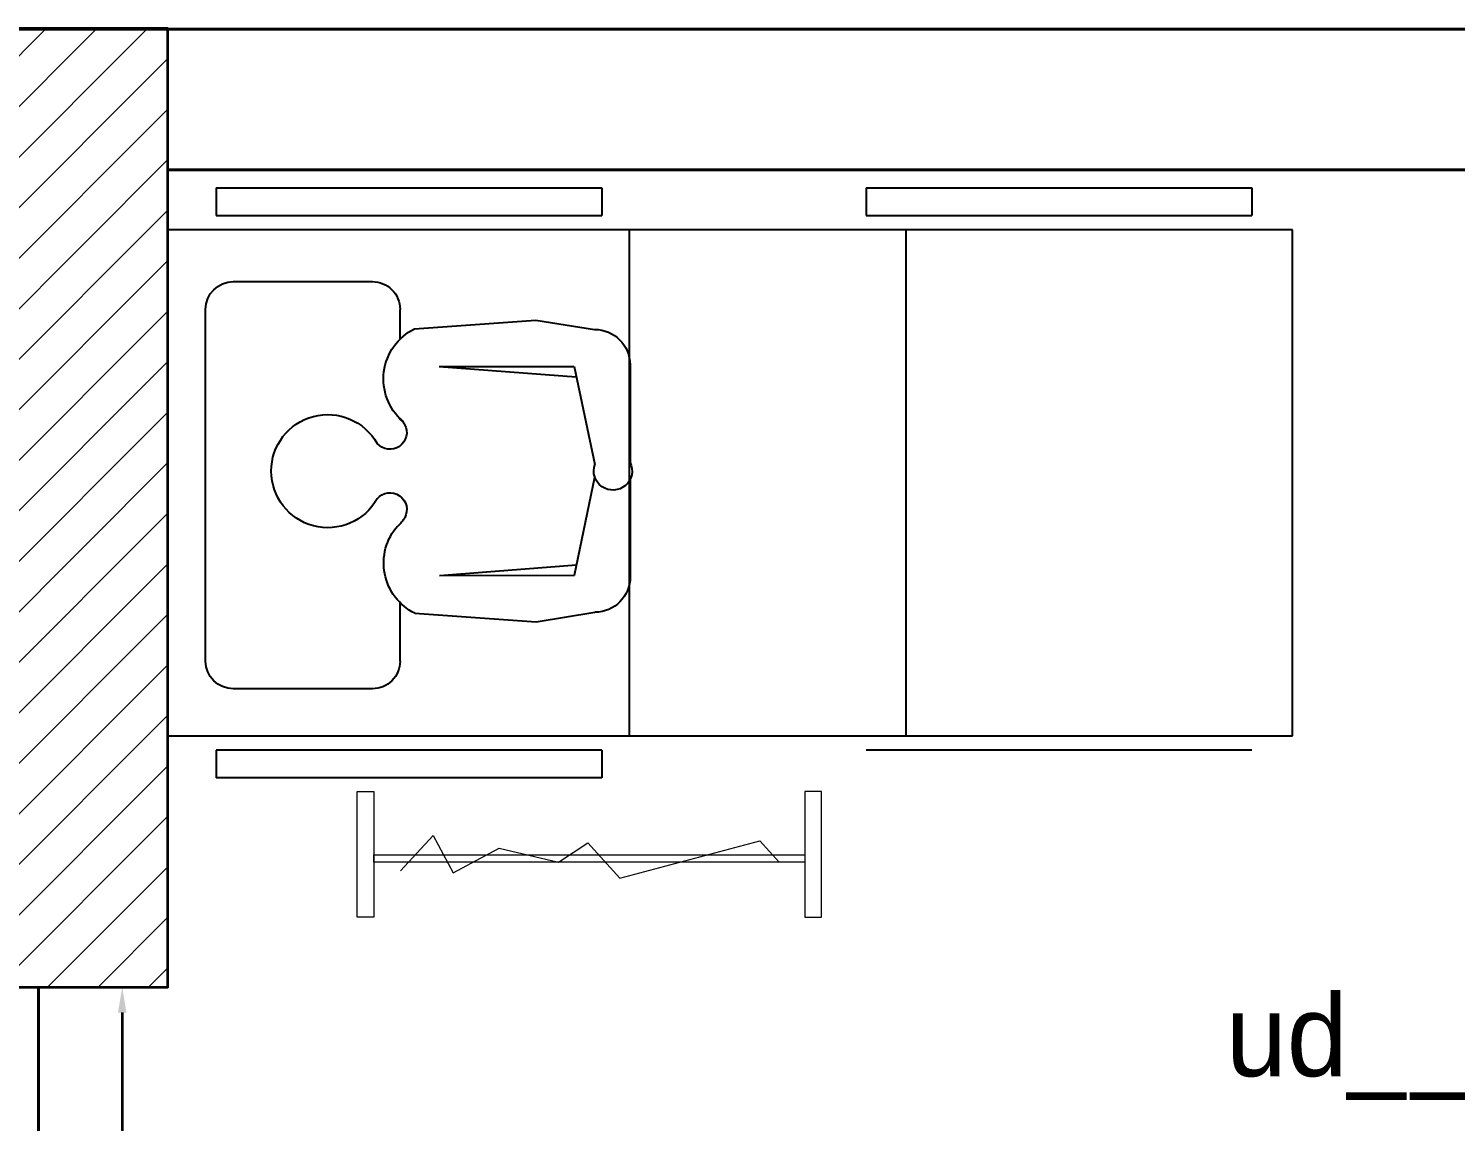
# Model space of a CAD drawing. Header units: inches. Extents: x 3955 to 4125, y 4886 to 4983.
# Drawn here: x 4042.075 to 4044.613, y 4936.523 to 4938.466 of the extents above; entities that cross this region are included whole.
import ezdxf

# ---------------------------------------------------------------- set-up
doc = ezdxf.new("R2010")
doc.units = ezdxf.units.IN
doc.header["$MEASUREMENT"] = 0
doc.linetypes.add('ACAD_ISO03W100', pattern=[30, 12, -18])
doc.layers.get('0').update_dxf_attribs({"lineweight": 35})
doc.layers.get('Defpoints').update_dxf_attribs({"lineweight": 25})
for name, color, linetype, lineweight in [('Column(S)', 24, 'Continuous', 35), ('DIM', 6, 'Continuous', 20), ('DIM IN', 12, 'Continuous', 15), ('HA', 252, 'Continuous', 18), ('hatch col(S)', 45, 'Continuous', 15), ('TEXT', 152, 'Continuous', 30), ('walls', 7, 'Continuous', 40)]:
    doc.layers.add(name, color=color, linetype=linetype, lineweight=lineweight)
doc.layers.add('UMG-ML', color=251, linetype='Continuous')
doc.styles.add('SOSA', font='sosa.shx')
doc.styles.get("Standard").update_dxf_attribs({"font": 'arial.ttf'})
doc.dimstyles.get("Standard").update_dxf_attribs({"dimtxt": 0.18, "dimasz": 0.18, "dimexe": 0.18, "dimexo": 0.0625, "dimgap": 0.09, "dimtad": 0, "dimtih": 1, "dimtoh": 1, "dimdec": 4, "dimzin": 0, "dimdsep": 46, "dimtxsty": 'Standard', "dimcen": 0.09, "dimadec": 0, "dimazin": 0, "dimtfac": 1, "dimtdec": 4, "dimtofl": 0, "dimtmove": 0, "dimatfit": 3, "dimfxl": 1, "dimtolj": 1, "dimtzin": 0, "dimarcsym": 0})

# ---------------------------------------------------------------- blocks, each defined once
blk = doc.blocks.new('d33dd3')
at = {"layer": 'UMG-ML'}
for p, q in [((-0.2736, -0.6875, 0), (-0.2736, 1.3125, 0)), ((-0.2736, 1.3125, 0), (0.6264, 1.3125, 0)), ((0.6264, 1.3125, 0), (0.6264, -0.6875, 0)), ((0.4933, 1.2456, 0), (-0.132, 1.2456, 0)), ((-0.3478, 1.2266, 0), (-0.3478, 0.5408, 0)), ((-0.3478, 1.2266, 0), (-0.2986, 1.2266, 0)), ((-0.2986, 1.2266, 0), (-0.2986, 0.5408, 0)), ((0.6514, 1.2266, 0), (0.7006, 1.2266, 0)), ((0.6514, 0.5408, 0), (0.6514, 1.2266, 0)), ((0.7006, 0.5408, 0), (0.7006, 1.2266, 0)), ((-0.1813, 1.1964, 0), (-0.1813, 0.949, 0)), ((0.5425, 0.949, 0), (0.5425, 1.1964, 0)), ((-0.079, 0.8998, 0), (-0.132, 0.8998, 0)), ((0.4933, 0.8998, 0), (0.3893, 0.8998, 0)), ((-0.0974, 0.8741, 0), (-0.1129, 0.6585, 0)), ((0.4083, 0.8735, 0), (0.4233, 0.6578, 0)), ((-0.0303, 0.83, 0), (-0.0306, 0.5902, 0)), ((-0.0303, 0.83, 0), (-0.0123, 0.5863, 0)), ((0.341, 0.8296, 0), (0.3224, 0.5859, 0)), ((0.341, 0.8296, 0), (0.3407, 0.5898, 0)), ((-0.1129, 0.6585, 0), (-0.0964, 0.5537, 0)), ((0.4233, 0.6578, 0), (0.4065, 0.5531, 0)), ((-0.0306, 0.5902, 0), (0.1437, 0.5533, 0)), ((0.3407, 0.5898, 0), (0.1666, 0.5534, 0)), ((-0.3478, 0.5408, 0), (-0.2986, 0.5408, 0)), ((0.6514, 0.5408, 0), (0.7006, 0.5408, 0)), ((-0.2736, 0.4921, 0), (0.6264, 0.4921, 0)), ((-0.0336, 0.4908, 0), (0.1403, 0.4906, 0)), ((0.1701, 0.4905, 0), (0.3435, 0.4903, 0)), ((-0.3478, 0.0708), (-0.3478, -0.615, 0)), ((-0.3478, 0.0708), (-0.2986, 0.0708)), ((-0.2986, 0.0708), (-0.2986, -0.615, 0)), ((0.6514, -0.615, 0), (0.6514, 0.0708)), ((-0.2736, 0), (0.6264, 0)), ((-0.3478, -0.615, 0), (-0.2986, -0.615, 0)), ((0.6264, -0.6875, 0), (-0.2736, -0.6875, 0))]:
    blk.add_line(p, q, dxfattribs=at)
at = {"layer": 'UMG-ML', "extrusion": (2.41083e-16, 3.09637e-09, 1)}
for centre, major_axis, start_param, end_param in [((-0.132, 1.1964, 0), (-0.0348, 0.0348), -0.785398, 0.785398), ((0.4933, 1.1964, 0), (0.0348, 0.0348), 5.497787, 7.068583), ((0.1556, 1.0283, 0), (0.0711, 0.0711), 4.437256, 9.697548), ((-0.132, 0.949, 0), (0.0348, 0.0348), 2.356194, 3.926991), ((0.087, 0.9178, 0), (-0.0211, 0.0211), 1.847116, 4.797711), ((0.2239, 0.9176, 0), (0.0211, 0.0211), 1.483111, 4.433706), ((0.4933, 0.949, 0), (-0.0348, 0.0348), 2.356194, 3.926991), ((-0.0081, 0.8294, 0), (0.0706, 0.0706), 6.221447, 8.175497), ((0.3189, 0.829, 0), (0.0706, 0.0706), 5.959307, 7.791512), ((0.0951, 0.9325, 0), (-0.033, 0.033), 1.439158, 1.849731), ((0.2159, 0.9324, 0), (0.033, 0.033), 4.431091, 4.841664), ((0.1552, 0.5212, 0), (-0.0241, 0.0241), 1.902531, 5.841527), ((-0.0335, 0.5536, 0), (0.0444, 0.0444), 2.355013, 3.925809), ((0.3436, 0.5532, 0), (0.0444, 0.0444), 3.925809, 5.496605)]:
    blk.add_ellipse(centre, major_axis=major_axis, ratio=1, start_param=start_param, end_param=end_param, dxfattribs=at)
blk = doc.blocks.new('*D324')
at = {"layer": 'Defpoints', "color": 0}
for p in [(3555.5178, 1339.1132, 0), (3555.6752, 1339.1132), (3555.5178, 1338.3369, 0)]:
    blk.add_point(p, dxfattribs=at)
at = {"layer": 'DIM', "color": 0, "lineweight": -2, "transparency": 16777216}
for p, q in [((3555.6127, 1339.1132), (3555.7202, 1339.1132)), ((3555.6752, 1339.0682), (3555.6752, 1338.7706)), ((3555.6752, 1338.3819), (3555.6752, 1338.6796)), ((3555.6127, 1338.3369), (3555.7202, 1338.3369))]:
    blk.add_line(p, q, dxfattribs=at)
at = {"layer": 'DIM', "color": 0, "transparency": 16777216}
for points in [[(3555.6677, 1339.0682), (3555.6827, 1339.0682), (3555.6752, 1339.1132)], [(3555.6677, 1338.3819), (3555.6827, 1338.3819), (3555.6752, 1338.3369)]]:
    blk.add_solid(points, dxfattribs=at)
at = {"layer": 'DIM', "color": 0, "transparency": 16777216, "insert": (3555.6752, 1338.7251), "char_height": 0.045, "attachment_point": 5}
blk.add_mtext('\\A1;0.7763', dxfattribs=at)
blk = doc.blocks.new('A$C606D7A20')
at = {"layer": 'hatch col(S)', "ltscale": 2.5}
h = blk.add_hatch(dxfattribs=at)
h.set_pattern_fill('ANSI31', color=256, scale=0.02, angle=-360)
h.set_pattern_definition([(45, (-611.25484, 333.68734), (-0.0449012806, 0.0449012806), [])])
h.paths.add_polyline_path([(27.87743, 0.001), (27.52743, 0.00071), (27.52743, -1.70333), (27.87744, -1.70314)])
at = {"layer": 'Column(S)', "ltscale": 2.5}
blk.add_lwpolyline([(27.52743, -1.70324), (27.87743, -1.70324), (27.87743, 0.001), (27.52743, 0.001)], close=True, dxfattribs=at)
at = {"layer": 'DIM IN', "ltscale": 2.5}
for p, q in [((28.29127, -1.49611, 0), (28.34921, -1.43341, 0)), ((28.34921, -1.43341, 0), (28.38468, -1.49966, 0)), ((28.57228, -1.48073, 0), (28.62431, -1.44642, 0)), ((28.62431, -1.44642, 0), (28.68106, -1.50912, 0)), ((28.68106, -1.50912, 0), (28.9299, -1.44287, 0)), ((28.9299, -1.44287, 0), (28.96419, -1.48073, 0)), ((28.38468, -1.49966, 0), (28.4665, -1.45585, 0)), ((28.4665, -1.45585, 0), (28.57228, -1.48073, 0))]:
    blk.add_line(p, q, dxfattribs=at)
at = {"layer": 'DIM IN', "ltscale": 2.5, "elevation": 0}
for points in [[(28.21391, -1.57885), (28.21391, -1.35553), (28.24347, -1.35553), (28.24347, -1.57885)], [(29.03987, -1.57885), (29.03987, -1.35553), (29.01031, -1.35553), (29.01031, -1.57885)], [(28.24347, -1.48073), (28.24347, -1.46772), (29.01031, -1.46772), (29.01031, -1.48073)]]:
    blk.add_lwpolyline(points, close=True, dxfattribs=at)
at = {"layer": 'HA', "linetype": 'ACAD_ISO03W100'}
blk.add_lwpolyline([(10.58891, -16.28534), (0, -15.79874), (0, 0), (31.54099, 0)], dxfattribs=at)
at = {"layer": 'walls', "ltscale": 2.5}
for p, q in [((0, 0), (46.78387, -0.00063)), ((27.87743, -0.25), (31.10743, -0.25)), ((27.64743, -1.70324), (27.64743, -5.29784))]:
    blk.add_line(p, q, dxfattribs=at)
at = {"layer": 'DIM IN', "ltscale": 2.5, "xscale": -1, "rotation": 90}
blk.add_blockref('d33dd3', (29.18998, -0.63018, 0), dxfattribs=at)
at = {"layer": 'TEXT', "linetype": 'Continuous', "ltscale": 0.09, "style": 'SOSA'}
blk.add_text('ud__h]M', height=0.145417, dxfattribs=at).set_placement((29.75901, -1.86141, 0))
at = {"layer": 'DIM'}
dim = blk.add_linear_dim(base=(27.79611, -1.70324, 0), p1=(27.63868, -2.47955), p2=(27.63868, -1.70324), angle=90, dimstyle='Standard', dxfattribs=at)
dim.commit()
dim.dimension.update_dxf_attribs({"geometry": '*D324', "text_midpoint": (27.79611, -2.09139, 0), "insert": (-3527.87912, -1340.81648)})

msp = doc.modelspace()

# ---------------------------------------------------------------- block references
msp.add_blockref('A$C606D7A20', (4014.4456, 4938.4649))

doc.saveas('drawing.dxf')
